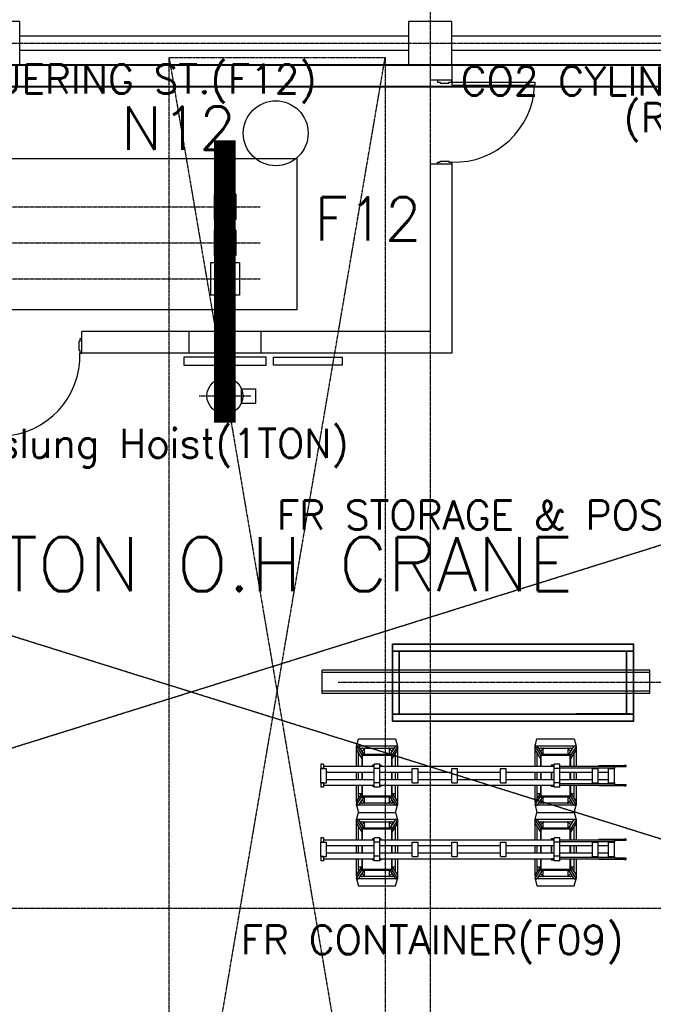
# Model space of a CAD drawing. Extents: x -59767 to 1106559, y -1290 to 1129522.
# Drawn here: x 80508 to 89305, y 253113 to 266770 of the extents above; entities that cross this region are included whole.
import ezdxf
from ezdxf.enums import TextEntityAlignment as Align

# ---------------------------------------------------------------- set-up
doc = ezdxf.new("R2010")
doc.units = 0
for name, pattern in [('CENTER', [2, 1.25, -0.25, 0.25, -0.25]), ('HID', [3, 2, -1]), ('PHANTOMX2', [5, 2.5, -0.5, 0.5, -0.5, 0.5, -0.5])]:
    doc.linetypes.add(name, pattern=pattern)
doc.layers.get('0').update_dxf_attribs({"linetype": 'CONTINUOUS', "lineweight": 9})
for name, color, linetype, lineweight in [('00_Crane', 1, 'CONTINUOUS', 15), ('CENTER', 1, 'CENTER', 9), ('COLUMN', 2, 'CONTINUOUS', 9), ('TEXT', 3, 'CONTINUOUS', 9), ('WALL', 7, 'CONTINUOUS', 9), ('WALL_200', 3, 'CONTINUOUS', 9), ('WALL_300', 7, 'CONTINUOUS', 9), ('중간선', 5, 'CONTINUOUS', 9), ('중심선', 1, 'CENTER', 9)]:
    doc.layers.add(name, color=color, linetype=linetype, lineweight=lineweight)
doc.layers.add('CY', color=4, linetype='CONTINUOUS')
doc.styles.get("Standard").update_dxf_attribs({"font": 'romans.shx', "bigfont": 'whtgtxt.shx'})

# ---------------------------------------------------------------- blocks, each defined once
blk = doc.blocks.new('column600')
at = {"layer": 'COLUMN', "linetype": 'Continuous'}
blk.add_lwpolyline([(-300, -300), (300, -300), (300, 300), (-300, 300)], close=True, dxfattribs=at)
blk = doc.blocks.new('CRANE')
at = {"color": 4, "linetype": 'PHANTOMX2'}
for p, q in [((82582, 563229, -1), (85582, 580829)), ((82582, 580829), (85582, 563229))]:
    blk.add_line(p, q, dxfattribs=at)
blk.add_lwpolyline([(82582, 580829), (85582, 580829), (85582, 563229), (82582, 563229)], close=True, dxfattribs=at)
at = {"layer": 'CENTER', "linetype": 'CENTER'}
for p, q in [((56008, 563629), (109758, 580429, -3)), ((109758, 563629), (56008, 580429))]:
    blk.add_line(p, q, dxfattribs=at)
at = {"layer": 'CY'}
for p, q in [((56008, 580729), (109758, 580729)), ((56008, 580429), (109758, 580429))]:
    blk.add_line(p, q, dxfattribs=at)
at = {"layer": 'TEXT', "color": 7}
blk.add_text('2TON O.H CRANE', height=750, dxfattribs=at).set_placement((83894, 573426), align=Align.CENTER)

msp = doc.modelspace()

# ---------------------------------------------------------------- linework, layer by layer
at = {"layer": '00_Crane', "linetype": 'HID', "const_width": 300}
msp.add_lwpolyline([(83358.2, 265096.2), (83358.2, 261180.6)], dxfattribs=at)
at = {"layer": 'WALL', "color": 0, "lineweight": 9}
for p, q in [((80508.2, 266544.9), (84583.2, 266544.9)), ((80508.2, 266344.9), (84583.2, 266344.9))]:
    msp.add_line(p, q, dxfattribs=at)
at = {"layer": 'WALL', "color": 0}
for p, q in [((86488.2, 265929.3), (86328.2, 265929.3)), ((86508.2, 265901.3), (87658.2, 265901.3)), ((86508.2, 265901.3), (86508.2, 265861.3)), ((86508.2, 265861.3), (87658.2, 265861.3)), ((87658.2, 265901.3), (87658.2, 265861.3)), ((86488.2, 264766.3), (86328.2, 264766.3)), ((81371.2, 262164.9), (81371.2, 262324.9))]:
    msp.add_line(p, q, dxfattribs=at)
for points in [[(86508.2, 265929.3), (86308.2, 265929.3), (86308.2, 265901.3), (86348.2, 265901.3), (86348.2, 265889.3), (86468.2, 265889.3), (86468.2, 265901.3), (86508.2, 265901.3)], [(86508.2, 264766.3), (86308.2, 264766.3), (86308.2, 264794.3), (86348.2, 264794.3), (86348.2, 264806.3), (86468.2, 264806.3), (86468.2, 264794.3), (86508.2, 264794.3)], [(81371.2, 262144.9), (81371.2, 262344.9), (81343.2, 262344.9), (81343.2, 262304.9), (81331.2, 262304.9), (81331.2, 262184.9), (81343.2, 262184.9), (81343.2, 262144.9)]]:
    msp.add_lwpolyline(points, close=True, dxfattribs=at)
for centre, start, end in [((86544.9, 265907.2), 268.11334, 357.63474), ((80230.2, 262108.2), 272.36526, 1.88666)]:
    msp.add_arc(centre, 1113.6, start, end, dxfattribs=at)
at = {"layer": 'WALL_200', "ltscale": 0.5}
for p, q in [((80508.2, 266544.9), (85908.2, 266544.9)), ((86508.2, 266544.9), (91933.2, 266544.9)), ((80508.2, 266344.9), (85908.2, 266344.9)), ((86508.2, 266344.9), (91933.2, 266344.9))]:
    msp.add_line(p, q, dxfattribs=at)
at = {"layer": 'WALL_300', "lineweight": 9}
for p, q in [((86208.2, 266144.9), (86208.2, 265929.3)), ((86508.2, 266144.9), (86508.2, 265885.4)), ((86308.2, 265929.3), (86208.2, 265929.3)), ((86208.2, 264766.3), (86208.2, 262449.4)), ((86308.2, 264766.3), (86208.2, 264766.3)), ((86508.2, 264794.3), (86508.2, 262144.9)), ((86208.2, 262444.9), (81371.2, 262444.9)), ((81371.2, 262344.9), (81371.2, 262444.9)), ((82858.2, 262444.9), (82858.2, 262144.9)), ((83858.2, 262444.9), (83858.2, 262144.9)), ((86508.2, 262144.9), (81343.2, 262144.9)), ((82787.8, 262088.2), (82787.8, 261978)), ((83931.6, 262088.2), (82787.8, 262088.2)), ((83931.6, 261978), (83931.6, 262088.2)), ((84030.2, 261978), (84030.2, 262088.2)), ((84030.2, 262088.2), (84987.8, 262088.2)), ((84987.8, 261978), (84987.8, 262088.2)), ((82787.8, 261978), (83931.6, 261978)), ((84987.8, 261978), (84030.2, 261978))]:
    msp.add_line(p, q, dxfattribs=at)
at = {"layer": 'WALL_300', "color": 0, "lineweight": 9}
for p, q in [((76358.2, 264844.9), (84358.2, 264844.9)), ((84358.2, 264844.9), (84358.2, 262744.9)), ((83508.2, 264349.4), (83208.2, 264349.4)), ((83208.2, 264349.4), (83208.2, 263999.4)), ((83508.2, 264349.4), (83508.2, 263999.4)), ((83508.2, 263999.4), (83208.2, 263999.4)), ((83508.2, 263849.4), (83208.2, 263849.4)), ((83208.2, 263849.4), (83208.2, 263499.4)), ((83508.2, 263849.4), (83508.2, 263499.4)), ((83508.2, 263499.4), (83208.2, 263499.4)), ((83558.2, 263399.4), (83158.2, 263399.4)), ((83158.2, 263399.4), (83158.2, 262949.4)), ((83558.2, 263399.4), (83558.2, 262949.4)), ((83558.2, 262949.4), (83158.2, 262949.4)), ((84358.2, 262744.9), (76358.2, 262744.9))]:
    msp.add_line(p, q, dxfattribs=at)
msp.add_circle((84063.2, 265194.9), 450, dxfattribs=at)
at = {"layer": 'WALL_300'}
msp.add_circle((83358.2, 261551.8), 250, dxfattribs=at)
at = {"layer": '중간선', "lineweight": 9}
for p, q in [((83583.2, 261651.8), (83783.2, 261651.8)), ((83583.2, 261651.8), (83583.2, 261451.8)), ((83783.2, 261651.8), (83783.2, 261451.8)), ((83583.2, 261451.8), (83783.2, 261451.8)), ((85682.7, 258111.4), (89032.7, 258111.4)), ((85682.7, 257041.4), (85682.7, 258111.4)), ((85682.7, 258106.9), (89032.7, 258106.9)), ((85682.7, 258015.9), (89032.7, 258015.9)), ((85682.7, 258011.4), (85778.2, 258011.4)), ((85687.2, 258015.9), (85687.2, 258106.9)), ((85687.2, 257141.4), (85687.2, 258011.4)), ((85778.2, 257141.4), (85778.2, 258011.4)), ((85778.2, 258011.4), (89028.2, 258011.4)), ((85782.7, 257141.4), (85782.7, 258011.4)), ((88932.7, 257241.4), (88932.7, 258011.4)), ((88937.2, 257141.4), (88937.2, 258015.9)), ((88937.2, 257141.4), (88937.2, 258011.4)), ((88982.7, 258011.4), (89032.7, 258011.4)), ((89028.2, 258015.9), (89028.2, 258106.9)), ((89028.2, 257141.4), (89028.2, 258011.4)), ((89032.7, 257041.4), (89032.7, 258111.4)), ((84706.2, 257425.5), (84706.2, 257745.5)), ((89256.2, 257745.5), (84706.2, 257745.5)), ((89256.2, 257715.5), (84706.2, 257715.5)), ((89256.2, 257425.5), (89256.2, 257745.5)), ((89256.2, 257455.5), (84706.2, 257455.5)), ((89256.2, 257425.5), (84706.2, 257425.5)), ((88932.7, 257141.4), (88932.7, 257241.4)), ((85682.7, 257141.4), (85778.2, 257141.4)), ((85682.7, 257136.9), (89032.7, 257136.9)), ((85682.7, 257045.9), (89032.7, 257045.9)), ((85682.7, 257041.4), (89032.7, 257041.4)), ((85687.2, 257045.9), (85687.2, 257136.9)), ((85778.2, 257141.4), (89032.7, 257141.4)), ((88982.7, 257141.4), (88232.7, 257141.4)), ((89028.2, 257045.9), (89028.2, 257136.9)), ((85183.5, 256693.8), (85210.3, 256793.8)), ((85210.3, 256793.8), (85726.7, 256793.8)), ((85726.7, 256793.8), (85753.5, 256693.8)), ((87663.5, 256693.8), (87690.3, 256793.8)), ((87690.3, 256793.8), (88206.7, 256793.8)), ((88206.7, 256793.8), (88233.5, 256693.8)), ((85753.5, 256693.8), (85183.5, 256693.8)), ((85183.5, 256688.5), (85183.5, 256693.8)), ((85183.5, 256647.9), (85183.5, 256688.5)), ((85183.5, 256688.5), (85258.5, 256571)), ((85183.5, 256414.8), (85183.5, 256647.9)), ((85258.5, 256528.8), (85184.4, 256644.9)), ((85208.6, 256693), (85188.7, 256693.7)), ((85212.9, 256690.5), (85285.8, 256576.3)), ((85229.9, 256663.8), (85259.1, 256663.8)), ((85259.1, 256663.8), (85241.3, 256646.1)), ((85301.5, 256663.8), (85257.8, 256620.2)), ((85266.4, 256663.8), (85259.1, 256663.8)), ((85266.4, 256663.8), (85294.1, 256663.8)), ((85301.5, 256663.8), (85294.1, 256663.8)), ((85297.5, 256576.3), (85297.5, 256659.8)), ((85301.5, 256663.8), (85635.5, 256663.8)), ((85635.5, 256663.8), (85679.2, 256620.2)), ((85642.8, 256663.8), (85635.5, 256663.8)), ((85639.5, 256659.8), (85639.5, 256576.3)), ((85642.8, 256663.8), (85670.6, 256663.8)), ((85651.2, 256576.3), (85724, 256690.5)), ((85677.9, 256663.8), (85670.6, 256663.8)), ((85677.9, 256663.8), (85707, 256663.8)), ((85677.9, 256663.8), (85695.7, 256646.1)), ((85753.5, 256688.5), (85678.5, 256571)), ((85752.6, 256644.9), (85678.5, 256528.8)), ((85748.2, 256693.7), (85728.4, 256693)), ((85753.5, 256693.8), (85753.5, 256688.5)), ((85753.5, 256688.5), (85753.5, 256647.9)), ((85753.5, 256647.9), (85753.5, 256414.8)), ((88233.5, 256693.8), (87663.5, 256693.8)), ((87663.5, 256688.5), (87663.5, 256693.8)), ((87663.5, 256688.5), (87738.5, 256571)), ((87663.5, 256647.9), (87663.5, 256688.5)), ((87663.5, 256414.8), (87663.5, 256647.9)), ((87738.5, 256528.8), (87664.4, 256644.9)), ((87688.6, 256693), (87668.7, 256693.7)), ((87692.9, 256690.5), (87765.8, 256576.3)), ((87709.9, 256663.8), (87739.1, 256663.8)), ((87739.1, 256663.8), (87721.3, 256646.1)), ((87781.5, 256663.8), (87737.8, 256620.2)), ((87746.4, 256663.8), (87739.1, 256663.8)), ((87746.4, 256663.8), (87774.1, 256663.8)), ((87781.5, 256663.8), (87774.1, 256663.8)), ((87777.5, 256576.3), (87777.5, 256659.8)), ((87781.5, 256663.8), (88115.5, 256663.8)), ((88115.5, 256663.8), (88159.2, 256620.2)), ((88122.8, 256663.8), (88115.5, 256663.8)), ((88119.5, 256659.8), (88119.5, 256576.3)), ((88122.8, 256663.8), (88150.6, 256663.8)), ((88131.2, 256576.3), (88204, 256690.5)), ((88157.9, 256663.8), (88150.6, 256663.8)), ((88157.9, 256663.8), (88187, 256663.8)), ((88157.9, 256663.8), (88175.7, 256646.1)), ((88233.5, 256688.5), (88158.5, 256571)), ((88232.6, 256644.9), (88158.5, 256528.8)), ((88228.2, 256693.7), (88208.4, 256693)), ((88233.5, 256693.8), (88233.5, 256688.5)), ((88233.5, 256688.5), (88233.5, 256647.9)), ((88233.5, 256647.9), (88233.5, 256414.8)), ((85213.5, 256583.2), (85213.5, 256599.3)), ((85222.6, 256585), (85213.5, 256575.8)), ((85213.5, 256583.2), (85213.5, 256575.8)), ((85213.5, 256414.8), (85213.5, 256575.8)), ((85258.5, 256576.3), (85258.5, 256414.8)), ((85678.5, 256576.3), (85258.5, 256576.3)), ((85268.5, 256566.3), (85258.5, 256576.3)), ((85268.5, 256414.8), (85268.5, 256566.3)), ((85268.5, 256566.3), (85668.5, 256566.3)), ((85678.5, 256576.3), (85668.5, 256566.3)), ((85668.5, 256566.3), (85668.5, 256414.8)), ((85678.5, 256414.8), (85678.5, 256576.3)), ((85714.4, 256585), (85723.5, 256575.8)), ((85723.5, 256599.3), (85723.5, 256583.2)), ((85723.5, 256575.8), (85723.5, 256583.2)), ((85723.5, 256575.8), (85723.5, 256414.8)), ((87693.5, 256583.2), (87693.5, 256599.3)), ((87702.6, 256585), (87693.5, 256575.8)), ((87693.5, 256583.2), (87693.5, 256575.8)), ((87693.5, 256414.8), (87693.5, 256575.8)), ((88158.5, 256576.3), (87738.5, 256576.3)), ((87748.5, 256566.3), (87738.5, 256576.3)), ((87738.5, 256576.3), (87738.5, 256414.8)), ((87748.5, 256566.3), (88148.5, 256566.3)), ((87748.5, 256414.8), (87748.5, 256566.3)), ((88158.5, 256576.3), (88148.5, 256566.3)), ((88148.5, 256566.3), (88148.5, 256414.8)), ((88158.5, 256414.8), (88158.5, 256576.3)), ((88194.4, 256585), (88203.5, 256575.8)), ((88203.5, 256599.3), (88203.5, 256583.2)), ((88203.5, 256575.8), (88203.5, 256583.2)), ((88203.5, 256575.8), (88203.5, 256414.8)), ((84724.5, 256443.8), (84689.5, 256443.8)), ((84689.5, 256443.8), (84689.5, 256412.9)), ((84689.5, 256412.9), (84689.5, 256383.8)), ((84689.5, 256383.8), (84769.5, 256383.8)), ((84689.5, 256183.8), (84689.5, 256383.8)), ((84724.5, 256383.8), (84689.5, 256383.8)), ((84724.5, 256443.8), (84724.5, 256412.9)), ((84724.5, 256414.8), (85428.5, 256414.8)), ((84724.5, 256412.9), (84724.5, 256383.8)), ((84769.5, 256183.8), (84769.5, 256383.8)), ((85408.5, 256428.8), (85418.5, 256418.8)), ((85408.5, 256428.8), (85408.5, 256414.8)), ((85428.5, 256428.8), (85408.5, 256428.8)), ((85418.5, 256414.8), (85418.5, 256418.8)), ((85418.5, 256418.8), (85428.5, 256418.8)), ((85508.5, 256443.8), (85428.5, 256443.8)), ((85428.5, 256381.6), (85428.5, 256443.8)), ((85508.5, 256381.6), (85428.5, 256381.6)), ((85428.5, 256186.1), (85428.5, 256381.6)), ((85508.5, 256381.6), (85508.5, 256443.8)), ((85528.5, 256428.8), (85508.5, 256428.8)), ((85508.5, 256418.8), (85518.5, 256418.8)), ((85508.5, 256414.8), (87928.5, 256414.8)), ((85508.5, 256186.1), (85508.5, 256381.6)), ((85528.5, 256428.8), (85518.5, 256418.8)), ((85518.5, 256418.8), (85518.5, 256414.8)), ((85528.5, 256414.8), (85528.5, 256428.8)), ((85959.5, 256183.8), (85959.5, 256383.8)), ((85959.5, 256383.8), (86039.5, 256383.8)), ((86039.5, 256183.8), (86039.5, 256383.8)), ((86507.5, 256383.8), (86587.5, 256383.8)), ((86507.5, 256183.8), (86507.5, 256383.8)), ((86587.5, 256183.8), (86587.5, 256383.8)), ((87184.5, 256183.8), (87184.5, 256383.8)), ((87184.5, 256383.8), (87264.5, 256383.8)), ((87264.5, 256183.8), (87264.5, 256383.8)), ((87888.5, 256428.8), (87898.5, 256418.8)), ((87888.5, 256428.8), (87888.5, 256414.8)), ((87928.5, 256428.8), (87888.5, 256428.8)), ((87898.5, 256414.8), (87898.5, 256418.8)), ((87898.5, 256418.8), (87928.5, 256418.8)), ((88008.5, 256443.8), (87928.5, 256443.8)), ((87928.5, 256381.6), (87928.5, 256443.8)), ((88008.5, 256381.6), (87928.5, 256381.6)), ((87928.5, 256186.1), (87928.5, 256381.6)), ((88008.5, 256381.6), (88008.5, 256443.8)), ((88008.5, 256414.8), (88764.5, 256414.8)), ((88008.5, 256391.8), (88764.5, 256391.8)), ((88008.5, 256186.1), (88008.5, 256381.6)), ((88459.5, 256183.8), (88459.5, 256383.8)), ((88459.5, 256383.8), (88539.5, 256383.8)), ((88539.5, 256183.8), (88539.5, 256383.8)), ((88549.5, 256414.8), (88549.5, 256424.8)), ((88549.5, 256424.8), (88904.5, 256424.8)), ((88684.5, 256383.8), (88764.5, 256383.8)), ((88684.5, 256183.8), (88684.5, 256383.8)), ((88764.5, 256414.8), (88764.5, 256391.8)), ((88764.5, 256414.8), (88774.5, 256414.8)), ((88764.5, 256391.8), (88764.5, 256383.8)), ((88764.5, 256183.8), (88764.5, 256383.8)), ((88774.5, 256414.8), (88774.5, 256409.8)), ((88774.5, 256409.8), (88904.5, 256409.8)), ((88929.5, 256424.8), (88904.5, 256424.8)), ((88904.5, 256409.8), (88929.5, 256409.8)), ((88929.5, 256409.8), (88929.5, 256424.8)), ((84769.5, 256334.8), (85428.5, 256334.8)), ((84769.5, 256232.8), (85428.5, 256232.8)), ((85183.5, 256232.8), (85183.5, 256334.8)), ((85213.5, 256232.8), (85213.5, 256334.8)), ((85258.5, 256334.8), (85258.5, 256232.8)), ((85268.5, 256232.8), (85268.5, 256334.8)), ((85508.5, 256334.8), (85959.5, 256334.8)), ((85508.5, 256232.8), (85959.5, 256232.8)), ((85668.5, 256334.8), (85668.5, 256232.8)), ((85678.5, 256232.8), (85678.5, 256334.8)), ((85723.5, 256334.8), (85723.5, 256232.8)), ((85753.5, 256334.8), (85753.5, 256232.8)), ((86039.5, 256334.8), (86507.5, 256334.8)), ((86039.5, 256232.8), (86507.5, 256232.8)), ((86587.5, 256334.8), (87184.5, 256334.8)), ((86587.5, 256232.8), (87184.5, 256232.8)), ((87264.5, 256334.8), (87928.5, 256334.8)), ((87264.5, 256232.8), (87928.5, 256232.8)), ((87663.5, 256232.8), (87663.5, 256334.8)), ((87693.5, 256232.8), (87693.5, 256334.8)), ((87738.5, 256334.8), (87738.5, 256232.8)), ((87748.5, 256232.8), (87748.5, 256334.8)), ((87888.5, 256334.8), (87888.5, 256232.8)), ((87898.5, 256232.8), (87898.5, 256334.8)), ((88008.5, 256334.8), (88459.5, 256334.8)), ((88008.5, 256232.8), (88459.5, 256232.8)), ((88148.5, 256334.8), (88148.5, 256232.8)), ((88158.5, 256232.8), (88158.5, 256334.8)), ((88203.5, 256334.8), (88203.5, 256232.8)), ((88233.5, 256334.8), (88233.5, 256232.8)), ((88539.5, 256334.8), (88684.5, 256334.8)), ((88539.5, 256232.8), (88684.5, 256232.8)), ((84689.5, 256183.8), (84769.5, 256183.8)), ((84724.5, 256183.8), (84689.5, 256183.8)), ((84689.5, 256183.8), (84689.5, 256154.8)), ((84689.5, 256154.8), (84689.5, 256123.8)), ((84724.5, 256123.8), (84689.5, 256123.8)), ((84724.5, 256183.8), (84724.5, 256154.8)), ((84724.5, 256154.8), (84724.5, 256123.8)), ((84724.5, 256152.8), (85428.5, 256152.8)), ((85183.5, 255919.8), (85183.5, 256152.8)), ((85213.5, 255991.8), (85213.5, 256152.8)), ((85258.5, 256152.8), (85258.5, 255991.3)), ((85268.5, 256001.3), (85268.5, 256152.8)), ((85408.5, 256152.8), (85408.5, 256138.8)), ((85418.5, 256148.8), (85408.5, 256138.8)), ((85408.5, 256138.8), (85428.5, 256138.8)), ((85418.5, 256148.8), (85418.5, 256152.8)), ((85428.5, 256148.8), (85418.5, 256148.8)), ((85428.5, 256123.8), (85428.5, 256186.1)), ((85508.5, 256186.1), (85428.5, 256186.1)), ((85508.5, 256123.8), (85428.5, 256123.8)), ((85508.5, 256123.8), (85508.5, 256186.1)), ((85508.5, 256152.8), (87928.5, 256152.8)), ((85518.5, 256148.8), (85508.5, 256148.8)), ((85508.5, 256138.8), (85528.5, 256138.8)), ((85518.5, 256152.8), (85518.5, 256148.8)), ((85518.5, 256148.8), (85528.5, 256138.8)), ((85528.5, 256138.8), (85528.5, 256152.8)), ((85668.5, 256152.8), (85668.5, 256001.3)), ((85678.5, 255991.3), (85678.5, 256152.8)), ((85723.5, 256152.8), (85723.5, 255991.8)), ((85753.5, 256152.8), (85753.5, 255919.8)), ((85959.5, 256183.8), (86039.5, 256183.8)), ((86507.5, 256183.8), (86587.5, 256183.8)), ((87184.5, 256183.8), (87264.5, 256183.8)), ((87663.5, 255919.8), (87663.5, 256152.8)), ((87693.5, 255991.8), (87693.5, 256152.8)), ((87738.5, 256152.8), (87738.5, 255991.3)), ((87748.5, 256001.3), (87748.5, 256152.8)), ((87888.5, 256152.8), (87888.5, 256138.8)), ((87898.5, 256148.8), (87888.5, 256138.8)), ((87888.5, 256138.8), (87928.5, 256138.8)), ((87898.5, 256148.8), (87898.5, 256152.8)), ((87928.5, 256148.8), (87898.5, 256148.8)), ((88008.5, 256186.1), (87928.5, 256186.1)), ((87928.5, 256123.8), (87928.5, 256186.1)), ((88008.5, 256123.8), (87928.5, 256123.8)), ((88008.5, 256123.8), (88008.5, 256186.1)), ((88008.5, 256175.8), (88764.5, 256175.8)), ((88008.5, 256152.8), (88764.5, 256152.8)), ((88148.5, 256152.8), (88148.5, 256001.3)), ((88158.5, 255991.3), (88158.5, 256152.8)), ((88203.5, 256152.8), (88203.5, 255991.8)), ((88233.5, 256152.8), (88233.5, 255919.8)), ((88459.5, 256183.8), (88539.5, 256183.8)), ((88549.5, 256152.8), (88549.5, 256142.8)), ((88904.5, 256142.8), (88549.5, 256142.8)), ((88684.5, 256183.8), (88764.5, 256183.8)), ((88764.5, 256183.8), (88764.5, 256175.8)), ((88764.5, 256175.8), (88764.5, 256152.8)), ((88774.5, 256152.8), (88764.5, 256152.8)), ((88774.5, 256152.8), (88774.5, 256157.8)), ((88904.5, 256157.8), (88774.5, 256157.8)), ((88929.5, 256157.8), (88904.5, 256157.8)), ((88904.5, 256142.8), (88929.5, 256142.8)), ((88929.5, 256142.8), (88929.5, 256157.8)), ((85183.5, 255879.2), (85258.5, 255996.7)), ((85184.4, 255922.8), (85258.5, 256038.9)), ((85285.8, 255991.3), (85212.9, 255877.2)), ((85255.3, 256033.8), (85213.5, 256033.8)), ((85213.5, 255991.8), (85222.6, 255982.7)), ((85213.5, 255991.8), (85213.5, 255984.5)), ((85213.5, 255968.4), (85213.5, 255984.5)), ((85257.8, 255947.5), (85301.5, 255903.8)), ((85268.5, 256001.3), (85258.5, 255991.3)), ((85258.5, 255991.3), (85678.5, 255991.3)), ((85668.5, 256001.3), (85268.5, 256001.3)), ((85297.5, 255907.8), (85297.5, 255991.3)), ((85635.5, 255903.8), (85679.2, 255947.5)), ((85639.5, 255991.3), (85639.5, 255907.8)), ((85724, 255877.2), (85651.2, 255991.3)), ((85678.5, 255991.3), (85668.5, 256001.3)), ((85678.5, 256038.9), (85752.6, 255922.8)), ((85753.5, 255879.2), (85678.5, 255996.7)), ((85723.5, 256033.8), (85681.7, 256033.8)), ((85714.4, 255982.7), (85723.5, 255991.8)), ((85723.5, 255984.5), (85723.5, 255991.8)), ((85723.5, 255984.5), (85723.5, 255968.4)), ((87663.5, 255879.2), (87738.5, 255996.7)), ((87664.4, 255922.8), (87738.5, 256038.9)), ((87765.8, 255991.3), (87692.9, 255877.2)), ((87735.3, 256033.8), (87693.5, 256033.8)), ((87693.5, 255991.8), (87702.6, 255982.7)), ((87693.5, 255991.8), (87693.5, 255984.5)), ((87693.5, 255968.4), (87693.5, 255984.5)), ((87737.8, 255947.5), (87781.5, 255903.8)), ((87748.5, 256001.3), (87738.5, 255991.3)), ((87738.5, 255991.3), (88158.5, 255991.3)), ((88148.5, 256001.3), (87748.5, 256001.3)), ((87777.5, 255907.8), (87777.5, 255991.3)), ((88115.5, 255903.8), (88159.2, 255947.5)), ((88119.5, 255991.3), (88119.5, 255907.8)), ((88204, 255877.2), (88131.2, 255991.3)), ((88158.5, 255991.3), (88148.5, 256001.3)), ((88158.5, 256038.9), (88232.6, 255922.8)), ((88233.5, 255879.2), (88158.5, 255996.7)), ((88203.5, 256033.8), (88161.7, 256033.8)), ((88194.4, 255982.7), (88203.5, 255991.8)), ((88203.5, 255984.5), (88203.5, 255991.8)), ((88203.5, 255984.5), (88203.5, 255968.4)), ((85183.5, 255919.8), (85183.5, 255879.2)), ((85183.5, 255873.8), (85183.5, 255879.2)), ((85753.5, 255873.8), (85183.5, 255873.8)), ((85183.5, 255873.8), (85210.3, 255773.8)), ((85188.7, 255874), (85208.6, 255874.7)), ((85259.1, 255903.8), (85229.9, 255903.8)), ((85241.3, 255921.6), (85259.1, 255903.8)), ((85259.1, 255903.8), (85266.4, 255903.8)), ((85294.1, 255903.8), (85266.4, 255903.8)), ((85294.1, 255903.8), (85301.5, 255903.8)), ((85635.5, 255903.8), (85301.5, 255903.8)), ((85635.5, 255903.8), (85642.8, 255903.8)), ((85670.6, 255903.8), (85642.8, 255903.8)), ((85670.6, 255903.8), (85677.9, 255903.8)), ((85677.9, 255903.8), (85695.7, 255921.6)), ((85707, 255903.8), (85677.9, 255903.8)), ((85726.7, 255773.8), (85753.5, 255873.8)), ((85728.4, 255874.7), (85748.2, 255874)), ((85753.5, 255919.8), (85753.5, 255879.2)), ((85753.5, 255879.2), (85753.5, 255873.8)), ((87663.5, 255919.8), (87663.5, 255879.2)), ((87663.5, 255873.8), (87663.5, 255879.2)), ((88233.5, 255873.8), (87663.5, 255873.8)), ((87663.5, 255873.8), (87690.3, 255773.8)), ((87668.7, 255874), (87688.6, 255874.7)), ((87739.1, 255903.8), (87709.9, 255903.8)), ((87721.3, 255921.6), (87739.1, 255903.8)), ((87739.1, 255903.8), (87746.4, 255903.8)), ((87774.1, 255903.8), (87746.4, 255903.8)), ((87774.1, 255903.8), (87781.5, 255903.8)), ((88115.5, 255903.8), (87781.5, 255903.8)), ((88115.5, 255903.8), (88122.8, 255903.8)), ((88150.6, 255903.8), (88122.8, 255903.8)), ((88150.6, 255903.8), (88157.9, 255903.8)), ((88157.9, 255903.8), (88175.7, 255921.6)), ((88187, 255903.8), (88157.9, 255903.8)), ((88206.7, 255773.8), (88233.5, 255873.8)), ((88208.4, 255874.7), (88228.2, 255874)), ((88233.5, 255919.8), (88233.5, 255879.2)), ((88233.5, 255879.2), (88233.5, 255873.8)), ((85183.5, 255673.8), (85210.3, 255773.8)), ((85753.5, 255673.8), (85183.5, 255673.8)), ((85183.5, 255668.5), (85183.5, 255673.8)), ((85183.5, 255627.9), (85183.5, 255668.5)), ((85183.5, 255668.5), (85258.5, 255551)), ((85208.6, 255673), (85188.7, 255673.7)), ((85210.3, 255773.8), (85726.7, 255773.8)), ((85212.9, 255670.5), (85285.8, 255556.3)), ((85651.2, 255556.3), (85724, 255670.5)), ((85753.5, 255668.5), (85678.5, 255551)), ((85726.7, 255773.8), (85753.5, 255673.8)), ((85748.2, 255673.7), (85728.4, 255673)), ((85753.5, 255673.8), (85753.5, 255668.5)), ((85753.5, 255668.5), (85753.5, 255627.9)), ((87663.5, 255673.8), (87690.3, 255773.8)), ((88233.5, 255673.8), (87663.5, 255673.8)), ((87663.5, 255668.5), (87663.5, 255673.8)), ((87663.5, 255668.5), (87738.5, 255551)), ((87663.5, 255627.9), (87663.5, 255668.5)), ((87688.6, 255673), (87668.7, 255673.7)), ((87690.3, 255773.8), (88206.7, 255773.8)), ((87692.9, 255670.5), (87765.8, 255556.3)), ((88131.2, 255556.3), (88204, 255670.5)), ((88233.5, 255668.5), (88158.5, 255551)), ((88206.7, 255773.8), (88233.5, 255673.8)), ((88228.2, 255673.7), (88208.4, 255673)), ((88233.5, 255673.8), (88233.5, 255668.5)), ((88233.5, 255668.5), (88233.5, 255627.9)), ((85183.5, 255394.8), (85183.5, 255627.9)), ((85258.5, 255508.8), (85184.4, 255624.9)), ((85213.5, 255563.2), (85213.5, 255579.3)), ((85222.6, 255565), (85213.5, 255555.8)), ((85213.5, 255563.2), (85213.5, 255555.8)), ((85213.5, 255394.8), (85213.5, 255555.8)), ((85229.9, 255643.8), (85259.1, 255643.8)), ((85259.1, 255643.8), (85241.3, 255626.1)), ((85301.5, 255643.8), (85257.8, 255600.2)), ((85258.5, 255556.3), (85258.5, 255394.8)), ((85678.5, 255556.3), (85258.5, 255556.3)), ((85268.5, 255546.3), (85258.5, 255556.3)), ((85266.4, 255643.8), (85259.1, 255643.8)), ((85266.4, 255643.8), (85294.1, 255643.8)), ((85268.5, 255394.8), (85268.5, 255546.3)), ((85268.5, 255546.3), (85668.5, 255546.3)), ((85301.5, 255643.8), (85294.1, 255643.8)), ((85297.5, 255556.3), (85297.5, 255639.8)), ((85301.5, 255643.8), (85635.5, 255643.8)), ((85635.5, 255643.8), (85679.2, 255600.2)), ((85642.8, 255643.8), (85635.5, 255643.8)), ((85639.5, 255639.8), (85639.5, 255556.3)), ((85642.8, 255643.8), (85670.6, 255643.8)), ((85678.5, 255556.3), (85668.5, 255546.3)), ((85668.5, 255546.3), (85668.5, 255394.8)), ((85677.9, 255643.8), (85670.6, 255643.8)), ((85677.9, 255643.8), (85707, 255643.8)), ((85677.9, 255643.8), (85695.7, 255626.1)), ((85752.6, 255624.9), (85678.5, 255508.8)), ((85678.5, 255394.8), (85678.5, 255556.3)), ((85714.4, 255565), (85723.5, 255555.8)), ((85723.5, 255579.3), (85723.5, 255563.2)), ((85723.5, 255555.8), (85723.5, 255563.2)), ((85723.5, 255555.8), (85723.5, 255394.8)), ((85753.5, 255627.9), (85753.5, 255394.8)), ((87663.5, 255394.8), (87663.5, 255627.9)), ((87738.5, 255508.8), (87664.4, 255624.9)), ((87693.5, 255563.2), (87693.5, 255579.3)), ((87702.6, 255565), (87693.5, 255555.8)), ((87693.5, 255563.2), (87693.5, 255555.8)), ((87693.5, 255394.8), (87693.5, 255555.8)), ((87709.9, 255643.8), (87739.1, 255643.8)), ((87739.1, 255643.8), (87721.3, 255626.1)), ((87781.5, 255643.8), (87737.8, 255600.2)), ((88158.5, 255556.3), (87738.5, 255556.3)), ((87748.5, 255546.3), (87738.5, 255556.3)), ((87738.5, 255556.3), (87738.5, 255394.8)), ((87746.4, 255643.8), (87739.1, 255643.8)), ((87746.4, 255643.8), (87774.1, 255643.8)), ((87748.5, 255546.3), (88148.5, 255546.3)), ((87748.5, 255394.8), (87748.5, 255546.3)), ((87781.5, 255643.8), (87774.1, 255643.8)), ((87777.5, 255556.3), (87777.5, 255639.8)), ((87781.5, 255643.8), (88115.5, 255643.8)), ((88115.5, 255643.8), (88159.2, 255600.2)), ((88122.8, 255643.8), (88115.5, 255643.8)), ((88119.5, 255639.8), (88119.5, 255556.3)), ((88122.8, 255643.8), (88150.6, 255643.8)), ((88158.5, 255556.3), (88148.5, 255546.3)), ((88148.5, 255546.3), (88148.5, 255394.8)), ((88157.9, 255643.8), (88150.6, 255643.8)), ((88157.9, 255643.8), (88187, 255643.8)), ((88157.9, 255643.8), (88175.7, 255626.1)), ((88232.6, 255624.9), (88158.5, 255508.8)), ((88158.5, 255394.8), (88158.5, 255556.3)), ((88194.4, 255565), (88203.5, 255555.8)), ((88203.5, 255579.3), (88203.5, 255563.2)), ((88203.5, 255555.8), (88203.5, 255563.2)), ((88203.5, 255555.8), (88203.5, 255394.8)), ((88233.5, 255627.9), (88233.5, 255394.8)), ((84724.5, 255423.8), (84689.5, 255423.8)), ((84689.5, 255423.8), (84689.5, 255392.9)), ((84689.5, 255392.9), (84689.5, 255363.8)), ((84724.5, 255423.8), (84724.5, 255392.9)), ((84724.5, 255394.8), (85428.5, 255394.8)), ((84724.5, 255392.9), (84724.5, 255363.8)), ((85408.5, 255408.8), (85418.5, 255398.8)), ((85408.5, 255408.8), (85408.5, 255394.8)), ((85428.5, 255408.8), (85408.5, 255408.8)), ((85418.5, 255394.8), (85418.5, 255398.8)), ((85418.5, 255398.8), (85428.5, 255398.8)), ((85508.5, 255423.8), (85428.5, 255423.8)), ((85428.5, 255361.6), (85428.5, 255423.8)), ((85508.5, 255361.6), (85508.5, 255423.8)), ((85528.5, 255408.8), (85508.5, 255408.8)), ((85508.5, 255398.8), (85518.5, 255398.8)), ((85508.5, 255394.8), (87928.5, 255394.8)), ((85528.5, 255408.8), (85518.5, 255398.8)), ((85518.5, 255398.8), (85518.5, 255394.8)), ((85528.5, 255394.8), (85528.5, 255408.8)), ((87888.5, 255408.8), (87898.5, 255398.8)), ((87888.5, 255408.8), (87888.5, 255394.8)), ((87928.5, 255408.8), (87888.5, 255408.8)), ((87898.5, 255394.8), (87898.5, 255398.8)), ((87898.5, 255398.8), (87928.5, 255398.8)), ((88008.5, 255423.8), (87928.5, 255423.8)), ((87928.5, 255361.6), (87928.5, 255423.8)), ((88008.5, 255361.6), (88008.5, 255423.8)), ((88008.5, 255394.8), (88764.5, 255394.8)), ((88549.5, 255394.8), (88549.5, 255404.8)), ((88549.5, 255404.8), (88904.5, 255404.8)), ((88764.5, 255394.8), (88764.5, 255371.8)), ((88764.5, 255394.8), (88774.5, 255394.8)), ((88774.5, 255394.8), (88774.5, 255389.8)), ((88774.5, 255389.8), (88904.5, 255389.8)), ((88929.5, 255404.8), (88904.5, 255404.8)), ((88904.5, 255389.8), (88929.5, 255389.8)), ((88929.5, 255389.8), (88929.5, 255404.8)), ((84689.5, 255363.8), (84769.5, 255363.8)), ((84689.5, 255163.8), (84689.5, 255363.8)), ((84724.5, 255363.8), (84689.5, 255363.8)), ((84769.5, 255163.8), (84769.5, 255363.8)), ((84769.5, 255314.8), (85428.5, 255314.8)), ((85183.5, 255212.8), (85183.5, 255314.8)), ((85213.5, 255212.8), (85213.5, 255314.8)), ((85258.5, 255314.8), (85258.5, 255212.8)), ((85268.5, 255212.8), (85268.5, 255314.8)), ((85508.5, 255361.6), (85428.5, 255361.6)), ((85428.5, 255166.1), (85428.5, 255361.6)), ((85508.5, 255166.1), (85508.5, 255361.6)), ((85508.5, 255314.8), (85959.5, 255314.8)), ((85668.5, 255314.8), (85668.5, 255212.8)), ((85678.5, 255212.8), (85678.5, 255314.8)), ((85723.5, 255314.8), (85723.5, 255212.8)), ((85753.5, 255314.8), (85753.5, 255212.8)), ((85959.5, 255163.8), (85959.5, 255363.8)), ((85959.5, 255363.8), (86039.5, 255363.8)), ((86039.5, 255163.8), (86039.5, 255363.8)), ((86039.5, 255314.8), (86507.5, 255314.8)), ((86507.5, 255363.8), (86587.5, 255363.8)), ((86507.5, 255163.8), (86507.5, 255363.8)), ((86587.5, 255163.8), (86587.5, 255363.8)), ((86587.5, 255314.8), (87184.5, 255314.8)), ((87184.5, 255163.8), (87184.5, 255363.8)), ((87184.5, 255363.8), (87264.5, 255363.8)), ((87264.5, 255163.8), (87264.5, 255363.8)), ((87264.5, 255314.8), (87928.5, 255314.8)), ((87663.5, 255212.8), (87663.5, 255314.8)), ((87693.5, 255212.8), (87693.5, 255314.8)), ((87738.5, 255314.8), (87738.5, 255212.8)), ((87748.5, 255212.8), (87748.5, 255314.8)), ((87888.5, 255314.8), (87888.5, 255212.8)), ((87898.5, 255212.8), (87898.5, 255314.8)), ((88008.5, 255361.6), (87928.5, 255361.6)), ((87928.5, 255166.1), (87928.5, 255361.6)), ((88008.5, 255371.8), (88764.5, 255371.8)), ((88008.5, 255166.1), (88008.5, 255361.6)), ((88008.5, 255314.8), (88459.5, 255314.8)), ((88148.5, 255314.8), (88148.5, 255212.8)), ((88158.5, 255212.8), (88158.5, 255314.8)), ((88203.5, 255314.8), (88203.5, 255212.8)), ((88233.5, 255314.8), (88233.5, 255212.8)), ((88459.5, 255163.8), (88459.5, 255363.8)), ((88459.5, 255363.8), (88539.5, 255363.8)), ((88539.5, 255163.8), (88539.5, 255363.8)), ((88539.5, 255314.8), (88684.5, 255314.8)), ((88684.5, 255363.8), (88764.5, 255363.8)), ((88684.5, 255163.8), (88684.5, 255363.8)), ((88764.5, 255371.8), (88764.5, 255363.8)), ((88764.5, 255163.8), (88764.5, 255363.8)), ((84689.5, 255163.8), (84769.5, 255163.8)), ((84724.5, 255163.8), (84689.5, 255163.8)), ((84689.5, 255163.8), (84689.5, 255134.8)), ((84689.5, 255134.8), (84689.5, 255103.8)), ((84724.5, 255163.8), (84724.5, 255134.8)), ((84724.5, 255134.8), (84724.5, 255103.8)), ((84724.5, 255132.8), (85428.5, 255132.8)), ((84769.5, 255212.8), (85428.5, 255212.8)), ((85183.5, 254899.8), (85183.5, 255132.8)), ((85213.5, 254971.8), (85213.5, 255132.8)), ((85258.5, 255132.8), (85258.5, 254971.3)), ((85268.5, 254981.3), (85268.5, 255132.8)), ((85408.5, 255132.8), (85408.5, 255118.8)), ((85418.5, 255128.8), (85408.5, 255118.8)), ((85408.5, 255118.8), (85428.5, 255118.8)), ((85418.5, 255128.8), (85418.5, 255132.8)), ((85428.5, 255128.8), (85418.5, 255128.8)), ((85428.5, 255103.8), (85428.5, 255166.1)), ((85508.5, 255166.1), (85428.5, 255166.1)), ((85508.5, 255212.8), (85959.5, 255212.8)), ((85508.5, 255103.8), (85508.5, 255166.1)), ((85508.5, 255132.8), (87928.5, 255132.8)), ((85518.5, 255128.8), (85508.5, 255128.8)), ((85508.5, 255118.8), (85528.5, 255118.8)), ((85518.5, 255132.8), (85518.5, 255128.8)), ((85518.5, 255128.8), (85528.5, 255118.8)), ((85528.5, 255118.8), (85528.5, 255132.8)), ((85668.5, 255132.8), (85668.5, 254981.3)), ((85678.5, 254971.3), (85678.5, 255132.8)), ((85723.5, 255132.8), (85723.5, 254971.8)), ((85753.5, 255132.8), (85753.5, 254899.8)), ((85959.5, 255163.8), (86039.5, 255163.8)), ((86039.5, 255212.8), (86507.5, 255212.8)), ((86507.5, 255163.8), (86587.5, 255163.8)), ((86587.5, 255212.8), (87184.5, 255212.8)), ((87184.5, 255163.8), (87264.5, 255163.8)), ((87264.5, 255212.8), (87928.5, 255212.8)), ((87663.5, 254899.8), (87663.5, 255132.8)), ((87693.5, 254971.8), (87693.5, 255132.8)), ((87738.5, 255132.8), (87738.5, 254971.3)), ((87748.5, 254981.3), (87748.5, 255132.8)), ((87888.5, 255132.8), (87888.5, 255118.8)), ((87898.5, 255128.8), (87888.5, 255118.8)), ((87888.5, 255118.8), (87928.5, 255118.8)), ((87898.5, 255128.8), (87898.5, 255132.8)), ((87928.5, 255128.8), (87898.5, 255128.8)), ((88008.5, 255166.1), (87928.5, 255166.1)), ((87928.5, 255103.8), (87928.5, 255166.1)), ((88008.5, 255212.8), (88459.5, 255212.8)), ((88008.5, 255103.8), (88008.5, 255166.1)), ((88008.5, 255155.8), (88764.5, 255155.8)), ((88008.5, 255132.8), (88764.5, 255132.8)), ((88148.5, 255132.8), (88148.5, 254981.3)), ((88158.5, 254971.3), (88158.5, 255132.8)), ((88203.5, 255132.8), (88203.5, 254971.8)), ((88233.5, 255132.8), (88233.5, 254899.8)), ((88459.5, 255163.8), (88539.5, 255163.8)), ((88539.5, 255212.8), (88684.5, 255212.8)), ((88549.5, 255132.8), (88549.5, 255122.8)), ((88904.5, 255122.8), (88549.5, 255122.8)), ((88684.5, 255163.8), (88764.5, 255163.8)), ((88764.5, 255163.8), (88764.5, 255155.8)), ((88764.5, 255155.8), (88764.5, 255132.8)), ((88774.5, 255132.8), (88764.5, 255132.8)), ((88774.5, 255132.8), (88774.5, 255137.8)), ((88904.5, 255137.8), (88774.5, 255137.8)), ((88929.5, 255137.8), (88904.5, 255137.8)), ((88904.5, 255122.8), (88929.5, 255122.8)), ((88929.5, 255122.8), (88929.5, 255137.8)), ((84724.5, 255103.8), (84689.5, 255103.8)), ((85184.4, 254902.8), (85258.5, 255018.9)), ((85255.3, 255013.8), (85213.5, 255013.8)), ((85268.5, 254981.3), (85258.5, 254971.3)), ((85668.5, 254981.3), (85268.5, 254981.3)), ((85508.5, 255103.8), (85428.5, 255103.8)), ((85678.5, 254971.3), (85668.5, 254981.3)), ((85678.5, 255018.9), (85752.6, 254902.8)), ((85723.5, 255013.8), (85681.7, 255013.8)), ((87664.4, 254902.8), (87738.5, 255018.9)), ((87735.3, 255013.8), (87693.5, 255013.8)), ((87748.5, 254981.3), (87738.5, 254971.3)), ((88148.5, 254981.3), (87748.5, 254981.3)), ((88008.5, 255103.8), (87928.5, 255103.8)), ((88158.5, 254971.3), (88148.5, 254981.3)), ((88158.5, 255018.9), (88232.6, 254902.8)), ((88203.5, 255013.8), (88161.7, 255013.8)), ((85183.5, 254859.2), (85258.5, 254976.7)), ((85183.5, 254899.8), (85183.5, 254859.2)), ((85183.5, 254853.8), (85183.5, 254859.2)), ((85753.5, 254853.8), (85183.5, 254853.8)), ((85183.5, 254853.8), (85210.3, 254753.8)), ((85188.7, 254854), (85208.6, 254854.7)), ((85285.8, 254971.3), (85212.9, 254857.2)), ((85213.5, 254971.8), (85222.6, 254962.7)), ((85213.5, 254971.8), (85213.5, 254964.5)), ((85213.5, 254948.4), (85213.5, 254964.5)), ((85259.1, 254883.8), (85229.9, 254883.8)), ((85241.3, 254901.6), (85259.1, 254883.8)), ((85257.8, 254927.5), (85301.5, 254883.8)), ((85258.5, 254971.3), (85678.5, 254971.3)), ((85259.1, 254883.8), (85266.4, 254883.8)), ((85294.1, 254883.8), (85266.4, 254883.8)), ((85294.1, 254883.8), (85301.5, 254883.8)), ((85297.5, 254887.8), (85297.5, 254971.3)), ((85635.5, 254883.8), (85301.5, 254883.8)), ((85635.5, 254883.8), (85679.2, 254927.5)), ((85635.5, 254883.8), (85642.8, 254883.8)), ((85639.5, 254971.3), (85639.5, 254887.8)), ((85670.6, 254883.8), (85642.8, 254883.8)), ((85724, 254857.2), (85651.2, 254971.3)), ((85670.6, 254883.8), (85677.9, 254883.8)), ((85677.9, 254883.8), (85695.7, 254901.6)), ((85707, 254883.8), (85677.9, 254883.8)), ((85753.5, 254859.2), (85678.5, 254976.7)), ((85714.4, 254962.7), (85723.5, 254971.8)), ((85723.5, 254964.5), (85723.5, 254971.8)), ((85723.5, 254964.5), (85723.5, 254948.4)), ((85726.7, 254753.8), (85753.5, 254853.8)), ((85728.4, 254854.7), (85748.2, 254854)), ((85753.5, 254899.8), (85753.5, 254859.2)), ((85753.5, 254859.2), (85753.5, 254853.8)), ((87663.5, 254859.2), (87738.5, 254976.7)), ((87663.5, 254899.8), (87663.5, 254859.2)), ((87663.5, 254853.8), (87663.5, 254859.2)), ((88233.5, 254853.8), (87663.5, 254853.8)), ((87663.5, 254853.8), (87690.3, 254753.8)), ((87668.7, 254854), (87688.6, 254854.7)), ((87765.8, 254971.3), (87692.9, 254857.2)), ((87693.5, 254971.8), (87702.6, 254962.7)), ((87693.5, 254971.8), (87693.5, 254964.5)), ((87693.5, 254948.4), (87693.5, 254964.5)), ((87739.1, 254883.8), (87709.9, 254883.8)), ((87721.3, 254901.6), (87739.1, 254883.8)), ((87737.8, 254927.5), (87781.5, 254883.8)), ((87738.5, 254971.3), (88158.5, 254971.3)), ((87739.1, 254883.8), (87746.4, 254883.8)), ((87774.1, 254883.8), (87746.4, 254883.8)), ((87774.1, 254883.8), (87781.5, 254883.8)), ((87777.5, 254887.8), (87777.5, 254971.3)), ((88115.5, 254883.8), (87781.5, 254883.8)), ((88115.5, 254883.8), (88159.2, 254927.5)), ((88115.5, 254883.8), (88122.8, 254883.8)), ((88119.5, 254971.3), (88119.5, 254887.8)), ((88150.6, 254883.8), (88122.8, 254883.8)), ((88204, 254857.2), (88131.2, 254971.3)), ((88150.6, 254883.8), (88157.9, 254883.8)), ((88157.9, 254883.8), (88175.7, 254901.6)), ((88187, 254883.8), (88157.9, 254883.8)), ((88233.5, 254859.2), (88158.5, 254976.7)), ((88194.4, 254962.7), (88203.5, 254971.8)), ((88203.5, 254964.5), (88203.5, 254971.8)), ((88203.5, 254964.5), (88203.5, 254948.4)), ((88206.7, 254753.8), (88233.5, 254853.8)), ((88208.4, 254854.7), (88228.2, 254854)), ((88233.5, 254899.8), (88233.5, 254859.2)), ((88233.5, 254859.2), (88233.5, 254853.8)), ((85210.3, 254753.8), (85726.7, 254753.8)), ((87690.3, 254753.8), (88206.7, 254753.8))]:
    msp.add_line(p, q, dxfattribs=at)
at = {"layer": '중간선', "lineweight": 9, "flags": 128}
for points in [[(85183.5, 256693.8), (85183.6, 256693.8), (85183.8, 256693.5), (85184.2, 256693.1), (85184.7, 256692.6), (85185.1, 256692.3)], [(85183.5, 255873.8), (85183.6, 255873.9), (85183.8, 255874.2), (85184.2, 255874.5), (85184.7, 255875.1), (85185.1, 255875.4)], [(85183.5, 255673.8), (85183.6, 255673.8), (85183.8, 255673.5), (85184.2, 255673.1), (85184.7, 255672.6), (85185.1, 255672.3)], [(85183.5, 254853.8), (85183.6, 254853.9), (85183.8, 254854.2), (85184.2, 254854.5), (85184.7, 254855.1), (85185.1, 254855.4)]]:
    msp.add_lwpolyline(points, dxfattribs=at)
at = {"layer": '중간선', "lineweight": 9}
for centre, radius, start, end in [((85240.5, 256613.8), 57.5, 172.43857, 187.56143), ((86358.5, 257866.5), 1660.1, 224.9442, 225.02113), ((85240.5, 256613.8), 57.5, 352.43857, 7.56143), ((85696.5, 256613.8), 57.5, 172.43857, 187.56143), ((86846.5, 255598.6), 1547.4, 134.94139, 135.02396), ((86855.4, 255589.7), 1559.9, 134.94172, 135.02363), ((85696.5, 256613.8), 57.5, 352.43857, 7.56143), ((87720.5, 256613.8), 57.5, 172.43857, 187.56143), ((87900.6, 256929.6), 334.4, 224.82626, 225.20839), ((88530.5, 257559.8), 1225.4, 224.96519, 225.06946), ((87720.5, 256613.8), 57.5, 352.43857, 7.56143), ((88176.5, 256613.8), 57.5, 172.43857, 187.56143), ((88176.5, 256613.8), 57.5, 352.43857, 7.56143), ((85240.5, 255953.8), 57.5, 172.43857, 187.56143), ((85240.5, 255953.8), 57.5, 352.43857, 7.56143), ((85696.5, 255953.8), 57.5, 172.43857, 187.56143), ((85696.5, 255953.8), 57.5, 352.43857, 7.56143), ((87720.5, 255953.8), 57.5, 172.43857, 187.56143), ((87720.5, 255953.8), 57.5, 352.43857, 7.56143), ((88176.5, 255953.8), 57.5, 172.43857, 187.56143), ((88176.5, 255953.8), 57.5, 352.43857, 7.56143), ((85509, 255550.2), 459, 134.88687, 135.16513), ((86140.4, 256262.5), 548.4, 224.89215, 225.12517), ((86030.3, 256152.3), 392.6, 224.8459, 225.17142), ((86698.8, 256840.4), 1365.6, 314.94455, 315.03813), ((87925.6, 255613.3), 369.6, 134.81844, 135.16424), ((87948.5, 255590.4), 402, 44.8497, 45.16762), ((87971.4, 255613.3), 369.6, 44.83576, 45.18156), ((86358.5, 256846.5), 1660.1, 224.9442, 225.02113), ((86846.5, 254578.6), 1547.4, 134.94139, 135.02396), ((86855.4, 254569.7), 1559.9, 134.94172, 135.02363), ((87900.6, 255909.6), 334.4, 224.82626, 225.20839), ((88530.5, 256539.8), 1225.4, 224.96519, 225.06946), ((87996.3, 255909.6), 334.4, 314.79161, 315.17374), ((87923.5, 255982.4), 437.4, 314.83661, 315.12874), ((85240.5, 255593.8), 57.5, 172.43857, 187.56143), ((85240.5, 255593.8), 57.5, 352.43857, 7.56143), ((85696.5, 255593.8), 57.5, 172.43857, 187.56143), ((85696.5, 255593.8), 57.5, 352.43857, 7.56143), ((87720.5, 255593.8), 57.5, 172.43857, 187.56143), ((87720.5, 255593.8), 57.5, 352.43857, 7.56143), ((88176.5, 255593.8), 57.5, 172.43857, 187.56143), ((88176.5, 255593.8), 57.5, 352.43857, 7.56143), ((85240.5, 254933.8), 57.5, 172.43857, 187.56143), ((85509, 254530.2), 459, 134.88687, 135.16513), ((85240.5, 254933.8), 57.5, 352.43857, 7.56143), ((85696.5, 254933.8), 57.5, 172.43857, 187.56143), ((86140.4, 255242.5), 548.4, 224.89215, 225.12517), ((86030.3, 255132.3), 392.6, 224.8459, 225.17142), ((85696.5, 254933.8), 57.5, 352.43857, 7.56143), ((87720.5, 254933.8), 57.5, 172.43857, 187.56143), ((86698.8, 255820.4), 1365.6, 314.94455, 315.03813), ((87925.6, 254593.3), 369.6, 134.81844, 135.16424), ((87720.5, 254933.8), 57.5, 352.43857, 7.56143), ((88176.5, 254933.8), 57.5, 172.43857, 187.56143), ((87948.5, 254570.4), 402, 44.8497, 45.16762), ((87971.4, 254593.3), 369.6, 44.83576, 45.18156), ((88176.5, 254933.8), 57.5, 352.43857, 7.56143)]:
    msp.add_arc(centre, radius, start, end, dxfattribs=at)
at = {"layer": '중간선', "lineweight": 9, "extrusion": (0, 0, -1)}
for centre, major_axis, start_param, end_param in [((85188.7, 256688.3), (2.9, -4.54), 2.1553603, 3.7261566), ((85188.7, 256647.7), (2.9, -4.54), 1.5707963, 2.1553603), ((85208.6, 256687.7), (2.9, -4.54), 3.7261566, 4.712389), ((85728.4, 256687.7), (-2.9, -4.54), 1.5707963, 2.5570287), ((85748.2, 256688.3), (-2.9, -4.54), 2.5570287, 4.127825), ((85748.2, 256647.7), (-2.9, -4.54), 4.127825, 4.712389), ((87668.7, 256688.3), (2.9, -4.54), 2.1553603, 3.7261566), ((87668.7, 256647.7), (2.9, -4.54), 1.5707963, 2.1553603), ((87688.6, 256687.7), (2.9, -4.54), 3.7261566, 4.712389), ((88208.4, 256687.7), (-2.9, -4.54), 1.5707963, 2.5570287), ((88228.2, 256647.7), (-2.9, -4.54), 4.127825, 4.712389), ((85188.7, 255920), (2.9, 4.54), 4.127825, 4.712389), ((85188.7, 255879.3), (2.9, 4.54), 2.5570287, 4.127825), ((85208.6, 255880), (2.9, 4.54), 1.5707963, 2.5570287), ((85728.4, 255880), (-2.9, 4.54), 3.7261566, 4.712389), ((85748.2, 255879.3), (-2.9, 4.54), 2.1553603, 3.7261566), ((85748.2, 255920), (-2.9, 4.54), 1.5707963, 2.1553603), ((87668.7, 255920), (2.9, 4.54), 4.127825, 4.712389), ((87668.7, 255879.3), (2.9, 4.54), 2.5570287, 4.127825), ((87688.6, 255880), (2.9, 4.54), 1.5707963, 2.5570287), ((88208.4, 255880), (-2.9, 4.54), 3.7261566, 4.712389), ((88228.2, 255879.3), (-2.9, 4.54), 2.1553603, 3.7261566), ((88228.2, 255920), (-2.9, 4.54), 1.5707963, 2.1553603), ((85188.7, 255668.3), (2.9, -4.54), 2.1553603, 3.7261566), ((85208.6, 255667.7), (2.9, -4.54), 3.7261566, 4.712389), ((85728.4, 255667.7), (-2.9, -4.54), 1.5707963, 2.5570287), ((85748.2, 255668.3), (-2.9, -4.54), 2.5570287, 4.127825), ((87668.7, 255668.3), (2.9, -4.54), 2.1553603, 3.7261566), ((87688.6, 255667.7), (2.9, -4.54), 3.7261566, 4.712389), ((88208.4, 255667.7), (-2.9, -4.54), 1.5707963, 2.5570287), ((88228.2, 255668.3), (-2.9, -4.54), 2.5570287, 4.127825), ((85188.7, 255627.7), (2.9, -4.54), 1.5707963, 2.1553603), ((85748.2, 255627.7), (-2.9, -4.54), 4.127825, 4.712389), ((87668.7, 255627.7), (2.9, -4.54), 1.5707963, 2.1553603), ((88228.2, 255627.7), (-2.9, -4.54), 4.127825, 4.712389), ((85188.7, 254900), (2.9, 4.54), 4.127825, 4.712389), ((85188.7, 254859.3), (2.9, 4.54), 2.5570287, 4.127825), ((85208.6, 254860), (2.9, 4.54), 1.5707963, 2.5570287), ((85728.4, 254860), (-2.9, 4.54), 3.7261566, 4.712389), ((85748.2, 254859.3), (-2.9, 4.54), 2.1553603, 3.7261566), ((85748.2, 254900), (-2.9, 4.54), 1.5707963, 2.1553603), ((87668.7, 254900), (2.9, 4.54), 4.127825, 4.712389), ((87668.7, 254859.3), (2.9, 4.54), 2.5570287, 4.127825), ((87688.6, 254860), (2.9, 4.54), 1.5707963, 2.5570287), ((88208.4, 254860), (-2.9, 4.54), 3.7261566, 4.712389), ((88228.2, 254859.3), (-2.9, 4.54), 2.1553603, 3.7261566), ((88228.2, 254900), (-2.9, 4.54), 1.5707963, 2.1553603)]:
    msp.add_ellipse(centre, major_axis=major_axis, ratio=0.9646172, start_param=start_param, end_param=end_param, dxfattribs=at)
at = {"layer": '중심선'}
for p, q in [((86208.2, 303942.2), (86208.2, 240444.9)), ((28557.7, 266444.9), (154858.2, 266444.9)), ((76829, 264174.4), (83848.8, 264174.4)), ((76829, 263674.4), (83848.8, 263674.4)), ((76829, 263174.4), (83848.8, 263174.4)), ((94956.5, 257576.4), (84931.1, 257576.4)), ((28557.7, 254444.9), (154858.2, 254444.9))]:
    msp.add_line(p, q, dxfattribs=at)
at = {"layer": '중심선', "lineweight": 9}
for p, q in [((83358.2, 261786.6), (83358.2, 261352.7)), ((83000.4, 261551.8), (83716, 261551.8))]:
    msp.add_line(p, q, dxfattribs=at)

# ---------------------------------------------------------------- block references
at = {"layer": 'COLUMN', "linetype": 'Continuous'}
for p in [(80208.2, 266444.9), (86208.2, 266444.9)]:
    msp.add_blockref('column600', p, dxfattribs=at)
at = {"layer": '중간선', "color": 2}
msp.add_blockref('CRANE', (0, -314584.2), dxfattribs=at)

# ---------------------------------------------------------------- texts
at = {"layer": 'TEXT', "lineweight": 9}
for s, height, p in [('LACQUER/DELACQUERING ST.(F12)', 400, (75357, 265746.3)), ('CO2 CYLINDER(F04) ', 400, (86631.4, 265720.6)), ('(REMOVED) ', 400, (88891.4, 265210.4)), ('N12', 600, (81918.3, 264965)), ('F12', 600, (84598.3, 263706.7)), ('Double Rail Underslung Hoist(1TON)', 400, (75357, 260692.9)), ('FR STORAGE & POSITIONING M/C(F01)', 400, (84080.9, 259699.2)), ('FR CONTAINER(F09)', 400, (83578.4, 253807.9))]:
    msp.add_text(s, height=height, dxfattribs=at).set_placement(p)

doc.saveas('drawing.dxf')
